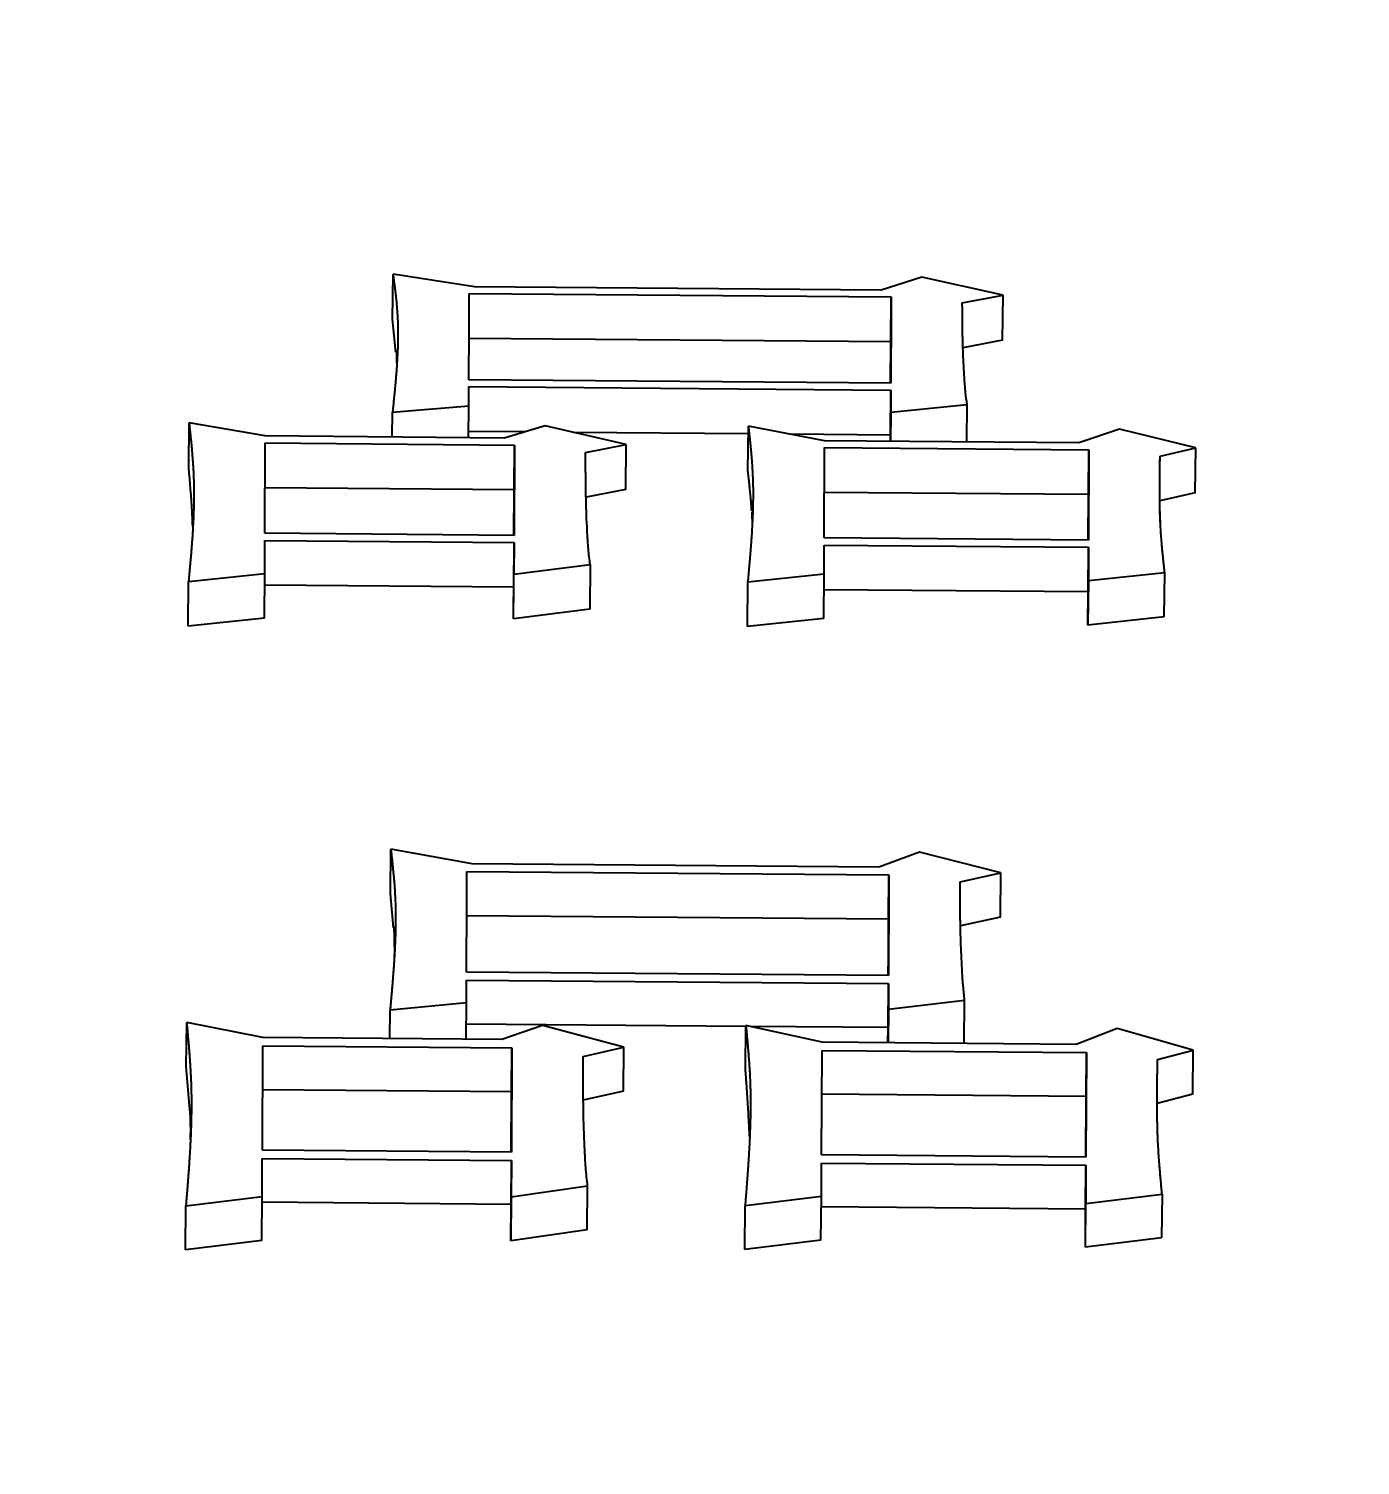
# Model space of a CAD drawing. Header units: millimetres. Extents: x 1726 to 4771, y 590 to 2743.
# Drawn here: x 2460.456 to 2463.289, y 2335.676 to 2338.733 of the extents above; entities that cross this region are included whole.
import ezdxf

# ---------------------------------------------------------------- set-up
doc = ezdxf.new("R2010")
doc.units = ezdxf.units.MM
doc.layers.add('AM_5', color=3, linetype='Continuous', lineweight=25)
doc.styles.add('SLDTEXTSTYLE1', font='txt.shx', dxfattribs={"width": 0.7, "bigfont": 'gbcbig.shx'})
doc.dimstyles.new('SLDDIMSTYLE12$0', dxfattribs={"dimtxt": 12, "dimasz": 10, "dimexe": 0, "dimexo": 0.0625, "dimgap": 0.875, "dimtad": 1, "dimdec": 1, "dimlfac": 1.8, "dimrnd": 1e-09, "dimzin": 12, "dimdsep": 46, "dimtxsty": 'SLDTEXTSTYLE1', "dimcen": 0.09, "dimdle": 8.16, "dimclrd": 3, "dimclre": 3, "dimadec": 0, "dimazin": 3, "dimtfac": 1, "dimtdec": 1, "dimtofl": 0, "dimtmove": 0, "dimatfit": 3, "dimfxl": 0, "dimfrac": 2, "dimtolj": 1, "dimlwd": 5, "dimlwe": 5, "dimarcsym": 0})

# ---------------------------------------------------------------- blocks, each defined once
blk = doc.blocks.new('*D50')
at = {"layer": 'AM_5', "color": 3, "lineweight": 5, "transparency": 16777216}
blk.add_line((2709.5179, 2483.6796), (2315.1182, 2483.6796), dxfattribs=at)
at = {"layer": 'AM_5', "color": 3, "linetype": 'Continuous', "lineweight": 5, "transparency": 16777216}
for p, q in [((2315.1182, 2473.6796), (2315.1182, 2159.8939)), ((2721.1936, 2149.8939), (2315.1182, 2149.8939))]:
    blk.add_line(p, q, dxfattribs=at)
at = {"layer": 'AM_5', "color": 3, "transparency": 16777216}
for points in [[(2313.4515, 2473.6796), (2316.7848, 2473.6796), (2315.1182, 2483.6796)], [(2313.4515, 2159.8939), (2316.7848, 2159.8939), (2315.1182, 2149.8939)]]:
    blk.add_solid(points, dxfattribs=at)
at = {"layer": 'Defpoints', "color": 0, "transparency": 16777216}
for p in [(2709.5804, 2483.6796), (2315.1182, 2149.8939), (2721.2561, 2149.8939)]:
    blk.add_point(p, dxfattribs=at)
at = {"layer": 'AM_5', "color": 0, "transparency": 16777216, "insert": (2300.5289, 2316.7867), "char_height": 12, "attachment_point": 5, "rotation": 90, "style": 'SLDTEXTSTYLE1'}
blk.add_mtext('\\A1;{\\H2.28571x;335}', dxfattribs=at)

msp = doc.modelspace()

# ---------------------------------------------------------------- linework, layer by layer
at = {"color": 7, "linetype": 'Continuous', "lineweight": 25}
for p, q in [((2461.2305, 2338.1145), (2461.2313, 2338.2103)), ((2461.4043, 2338.1835), (2461.2313, 2338.2103)), ((2462.2696, 2338.1763), (2461.4043, 2338.1835)), ((2462.3563, 2338.2038), (2462.2696, 2338.1763)), ((2462.5292, 2338.1656), (2462.3563, 2338.2038)), ((2461.3934, 2338.1694), (2462.2912, 2338.1619)), ((2462.2904, 2338.0662), (2462.2912, 2338.1619)), ((2462.4426, 2338.1493), (2462.5292, 2338.1656)), ((2462.5284, 2338.0699), (2462.5292, 2338.1656)), ((2461.2376, 2338.0448), (2461.2305, 2338.1145)), ((2462.2904, 2338.0662), (2461.3926, 2338.0737)), ((2462.2901, 2337.9782), (2462.2904, 2338.0662)), ((2462.5284, 2338.0699), (2462.4439, 2338.054)), ((2461.3926, 2337.9302), (2461.3927, 2337.9711)), ((2461.3927, 2337.9711), (2462.2905, 2337.9636)), ((2462.2906, 2337.9782), (2461.3928, 2337.9857)), ((2462.2897, 2337.8682), (2462.2905, 2337.9636)), ((2462.2905, 2337.9636), (2462.2903, 2337.9168)), ((2461.2302, 2337.9169), (2461.3926, 2337.9302)), ((2461.392, 2337.8625), (2461.3926, 2337.9302)), ((2462.2903, 2337.9168), (2462.4527, 2337.9331)), ((2462.452, 2337.8536), (2462.4527, 2337.9331)), ((2461.2298, 2337.8638), (2461.2302, 2337.9169)), ((2462.2903, 2337.9168), (2462.2898, 2337.855)), ((2460.7966, 2337.7986), (2460.7975, 2337.894)), ((2460.9596, 2337.8661), (2460.7975, 2337.894)), ((2461.511, 2337.8747), (2461.3921, 2337.8757)), ((2461.5547, 2337.8877), (2461.468, 2337.8618)), ((2461.7276, 2337.8478), (2461.5547, 2337.8877)), ((2461.9872, 2337.8707), (2461.6149, 2337.8738)), ((2461.9865, 2337.7917), (2461.9873, 2337.887)), ((2462.1495, 2337.8561), (2461.9873, 2337.887)), ((2462.2897, 2337.8682), (2462.077, 2337.87)), ((2462.2896, 2337.855), (2462.2897, 2337.8682)), ((2462.777, 2337.8804), (2462.6903, 2337.8516)), ((2462.9391, 2337.8407), (2462.777, 2337.8804)), ((2460.9588, 2337.6591), (2460.9596, 2337.8513)), ((2461.468, 2337.8618), (2460.9596, 2337.8661)), ((2460.9596, 2337.8513), (2461.4896, 2337.8468)), ((2461.4888, 2337.7515), (2461.4896, 2337.8468)), ((2461.4896, 2337.8468), (2461.4889, 2337.6547)), ((2461.641, 2337.8307), (2461.7276, 2337.8478)), ((2461.7267, 2337.7525), (2461.7276, 2337.8478)), ((2462.1487, 2337.6492), (2462.1494, 2337.8413)), ((2462.1494, 2337.8413), (2462.7119, 2337.8366)), ((2462.6903, 2337.8516), (2462.1495, 2337.8561)), ((2462.8633, 2337.8235), (2462.9391, 2337.8407)), ((2462.9382, 2337.7454), (2462.9391, 2337.8407)), ((2462.7111, 2337.7413), (2462.7119, 2337.8366)), ((2462.7119, 2337.8366), (2462.7112, 2337.6445)), ((2462.8631, 2337.8003), (2462.8633, 2337.8235)), ((2461.4888, 2337.7515), (2460.9587, 2337.756)), ((2461.4884, 2337.6547), (2461.4888, 2337.7515)), ((2461.7267, 2337.7525), (2461.6419, 2337.7358)), ((2462.7111, 2337.7413), (2462.1486, 2337.746)), ((2462.9382, 2337.7454), (2462.8625, 2337.7282)), ((2462.7107, 2337.6445), (2462.7111, 2337.7413)), ((2461.4889, 2337.6547), (2460.9588, 2337.6591)), ((2460.9585, 2337.5735), (2460.9588, 2337.6439)), ((2460.9588, 2337.6439), (2461.4888, 2337.6394)), ((2461.488, 2337.5444), (2461.4888, 2337.6394)), ((2461.4888, 2337.6394), (2461.4885, 2337.5721)), ((2462.1484, 2337.5728), (2462.1486, 2337.6339)), ((2462.1486, 2337.6339), (2462.7111, 2337.6292)), ((2462.7112, 2337.6445), (2462.1487, 2337.6492)), ((2462.7103, 2337.5342), (2462.7111, 2337.6292)), ((2462.7111, 2337.6292), (2462.7108, 2337.5589)), ((2460.7962, 2337.5564), (2460.9585, 2337.5735)), ((2460.9577, 2337.4785), (2460.9585, 2337.5735)), ((2461.4877, 2337.4772), (2461.4885, 2337.5721)), ((2461.4885, 2337.5721), (2461.6509, 2337.5923)), ((2461.6509, 2337.5923), (2461.6501, 2337.4973)), ((2461.9861, 2337.5557), (2462.1484, 2337.5728)), ((2462.1476, 2337.4778), (2462.1484, 2337.5728)), ((2462.7108, 2337.5589), (2462.8732, 2337.5759)), ((2462.8723, 2337.481), (2462.8732, 2337.5759)), ((2460.7953, 2337.4614), (2460.7962, 2337.5564)), ((2461.488, 2337.5444), (2460.9583, 2337.5488)), ((2461.4877, 2337.4772), (2461.488, 2337.5444)), ((2461.9852, 2337.4608), (2461.9861, 2337.5557)), ((2462.7103, 2337.5342), (2462.1481, 2337.5389)), ((2462.7108, 2337.5589), (2462.71, 2337.4639)), ((2462.71, 2337.4639), (2462.7103, 2337.5342)), ((2460.9577, 2337.4785), (2460.7953, 2337.4614)), ((2461.6501, 2337.4973), (2461.4877, 2337.4772)), ((2462.1476, 2337.4778), (2461.9852, 2337.4608)), ((2462.8723, 2337.481), (2462.71, 2337.4639)), ((2461.2257, 2336.8928), (2461.2266, 2336.987)), ((2461.3995, 2336.9559), (2461.2266, 2336.987)), ((2462.2648, 2336.9487), (2461.3995, 2336.9559)), ((2462.3515, 2336.9809), (2462.2648, 2336.9487)), ((2462.5244, 2336.9366), (2462.3515, 2336.9809)), ((2461.3886, 2336.9395), (2462.2864, 2336.932)), ((2462.2856, 2336.8379), (2462.2864, 2336.932)), ((2462.4378, 2336.9175), (2462.5244, 2336.9366)), ((2462.5236, 2336.8425), (2462.5244, 2336.9366)), ((2461.2321, 2336.8193), (2461.2257, 2336.8928)), ((2462.2856, 2336.8379), (2461.3878, 2336.8453)), ((2462.5236, 2336.8425), (2462.4386, 2336.8237)), ((2461.3874, 2336.661), (2461.3876, 2336.7085)), ((2461.3876, 2336.7085), (2462.2854, 2336.701)), ((2462.2855, 2336.718), (2461.3877, 2336.7254)), ((2462.2846, 2336.6072), (2462.2854, 2336.701)), ((2462.2854, 2336.701), (2462.2852, 2336.6467)), ((2461.2245, 2336.5837), (2461.2251, 2336.6453)), ((2461.2251, 2336.6453), (2461.3874, 2336.661)), ((2461.3867, 2336.5824), (2461.3874, 2336.661)), ((2462.2852, 2336.6467), (2462.2845, 2336.5749)), ((2462.2852, 2336.6467), (2462.4475, 2336.6657)), ((2462.4467, 2336.5735), (2462.4475, 2336.6657)), ((2460.7914, 2336.5245), (2460.7923, 2336.6182)), ((2460.9544, 2336.586), (2460.7923, 2336.6182)), ((2461.9821, 2336.6097), (2461.387, 2336.6147)), ((2461.4628, 2336.5817), (2460.9544, 2336.586)), ((2461.5494, 2336.6119), (2461.4628, 2336.5817)), ((2461.7223, 2336.5659), (2461.5494, 2336.6119)), ((2461.9813, 2336.518), (2461.9821, 2336.6117)), ((2462.1442, 2336.5761), (2461.9821, 2336.6117)), ((2462.2846, 2336.6072), (2461.9913, 2336.6097)), ((2462.2844, 2336.5749), (2462.2846, 2336.6072)), ((2462.7718, 2336.6051), (2462.6851, 2336.5716)), ((2462.9338, 2336.5592), (2462.7718, 2336.6051)), ((2460.9533, 2336.3465), (2460.9543, 2336.5688)), ((2460.9543, 2336.5688), (2461.4843, 2336.5644)), ((2461.4843, 2336.5644), (2461.4833, 2336.3421)), ((2461.4835, 2336.4708), (2461.4843, 2336.5644)), ((2461.6357, 2336.5459), (2461.7223, 2336.5659)), ((2461.7215, 2336.4722), (2461.7223, 2336.5659)), ((2462.1432, 2336.3366), (2462.1442, 2336.5589)), ((2462.6851, 2336.5716), (2462.1442, 2336.5761)), ((2462.1442, 2336.5589), (2462.7066, 2336.5542)), ((2462.7066, 2336.5542), (2462.7056, 2336.3319)), ((2462.7058, 2336.4606), (2462.7066, 2336.5542)), ((2462.858, 2336.5392), (2462.9338, 2336.5592)), ((2462.933, 2336.4655), (2462.9338, 2336.5592)), ((2461.4835, 2336.4708), (2460.9535, 2336.4752)), ((2461.4829, 2336.3421), (2461.4835, 2336.4708)), ((2461.7215, 2336.4722), (2461.6362, 2336.4526)), ((2462.7058, 2336.4606), (2462.1433, 2336.4653)), ((2462.8572, 2336.4456), (2462.8574, 2336.4662)), ((2462.933, 2336.4655), (2462.8572, 2336.4456)), ((2462.7052, 2336.3319), (2462.7058, 2336.4606)), ((2461.4833, 2336.3421), (2460.9533, 2336.3465)), ((2460.9529, 2336.2477), (2460.9532, 2336.3289)), ((2460.9532, 2336.3289), (2461.4833, 2336.3245)), ((2461.4824, 2336.2312), (2461.4833, 2336.3245)), ((2461.4833, 2336.3245), (2461.4829, 2336.2469)), ((2462.1428, 2336.2484), (2462.1431, 2336.319)), ((2462.1431, 2336.319), (2462.7056, 2336.3143)), ((2462.7056, 2336.3319), (2462.1432, 2336.3366)), ((2462.7047, 2336.221), (2462.7056, 2336.3143)), ((2462.7056, 2336.3143), (2462.7052, 2336.2331)), ((2460.7905, 2336.2278), (2460.9529, 2336.2477)), ((2460.952, 2336.1545), (2460.9529, 2336.2477)), ((2461.4829, 2336.2469), (2461.6453, 2336.2703)), ((2461.6444, 2336.177), (2461.6453, 2336.2703)), ((2461.9804, 2336.2285), (2462.1428, 2336.2484)), ((2462.1419, 2336.1552), (2462.1428, 2336.2484)), ((2462.7052, 2336.2331), (2462.8676, 2336.253)), ((2462.8676, 2336.253), (2462.8667, 2336.1598)), ((2460.7897, 2336.1346), (2460.7905, 2336.2278)), ((2461.4824, 2336.2312), (2460.9528, 2336.2356)), ((2461.4829, 2336.2469), (2461.4821, 2336.1536)), ((2461.4821, 2336.1536), (2461.4824, 2336.2312)), ((2461.9796, 2336.1353), (2461.9804, 2336.2285)), ((2462.7047, 2336.221), (2462.1426, 2336.2257)), ((2462.7044, 2336.1399), (2462.7052, 2336.2331)), ((2462.7044, 2336.1399), (2462.7047, 2336.221)), ((2461.6444, 2336.177), (2461.4821, 2336.1536)), ((2462.8667, 2336.1598), (2462.7044, 2336.1399)), ((2460.952, 2336.1545), (2460.7897, 2336.1346)), ((2462.1419, 2336.1552), (2461.9796, 2336.1353))]:
    msp.add_line(p, q, dxfattribs=at)
for points, knots in [([(2461.2313, 2338.2103), (2461.2316, 2338.2083), (2461.2321, 2338.2042), (2461.2328, 2338.1991), (2461.2334, 2338.194), (2461.234, 2338.19), (2461.2346, 2338.1849), (2461.2351, 2338.1808), (2461.2357, 2338.1757), (2461.2362, 2338.1716), (2461.2368, 2338.1665), (2461.2373, 2338.1624), (2461.2378, 2338.1573), (2461.2383, 2338.1532), (2461.2388, 2338.1481), (2461.2391, 2338.144), (2461.2396, 2338.1388), (2461.2399, 2338.1347), (2461.2403, 2338.1296), (2461.2405, 2338.1255), (2461.2408, 2338.1214), (2461.241, 2338.1172), (2461.2412, 2338.1131), (2461.2414, 2338.108), (2461.2415, 2338.1038), (2461.2416, 2338.0987), (2461.2417, 2338.0946), (2461.2418, 2338.0894), (2461.2418, 2338.0852), (2461.2418, 2338.0801), (2461.2417, 2338.0759), (2461.2417, 2338.0708), (2461.2415, 2338.0594), (2461.241, 2338.0448), (2461.2402, 2338.0302), (2461.2397, 2338.0219), (2461.2394, 2338.0167), (2461.239, 2338.0115), (2461.2387, 2338.0073), (2461.2383, 2338.002), (2461.238, 2337.9979), (2461.2375, 2337.9926), (2461.2372, 2337.9884), (2461.2367, 2337.9832), (2461.2364, 2337.979), (2461.2359, 2337.9738), (2461.2355, 2337.9696), (2461.235, 2337.9643), (2461.2346, 2337.9601), (2461.2342, 2337.9559), (2461.2338, 2337.9517), (2461.2334, 2337.9475), (2461.2328, 2337.9422), (2461.2324, 2337.938), (2461.2319, 2337.9327), (2461.2314, 2337.9285), (2461.2309, 2337.9229), (2461.2305, 2337.9193), (2461.2302, 2337.9169)], [0, 0, 0, 0, 0.021203, 0.042406, 0.053008, 0.074211, 0.084813, 0.106016, 0.116618, 0.137821, 0.148423, 0.169626, 0.180228, 0.201431, 0.212032, 0.233236, 0.243837, 0.265041, 0.275642, 0.296845, 0.307447, 0.318049, 0.339252, 0.349854, 0.371057, 0.381659, 0.402862, 0.413463, 0.434667, 0.445268, 0.466472, 0.477073, 0.498276, 0.58309, 0.625497, 0.6467, 0.667903, 0.678505, 0.699708, 0.71031, 0.731513, 0.742115, 0.763318, 0.773919, 0.795123, 0.805724, 0.826928, 0.837529, 0.858732, 0.869334, 0.879936, 0.901139, 0.911741, 0.932944, 0.943545, 0.964749, 0.97535, 1, 1, 1, 1]), ([(2461.3928, 2337.9857), (2461.3929, 2338.0166), (2461.3931, 2338.0785), (2461.3933, 2338.1391), (2461.3934, 2338.1694)], [0, 0, 0, 0, 0.499996, 1, 1, 1, 1]), ([(2462.2912, 2338.1619), (2462.2911, 2338.1316), (2462.2909, 2338.071), (2462.2907, 2338.0091), (2462.2906, 2337.9782)], [0, 0, 0, 0, 0.499996, 1, 1, 1, 1]), ([(2462.4527, 2337.9331), (2462.4516, 2337.9416), (2462.4502, 2337.9522), (2462.4489, 2337.9649), (2462.4483, 2337.9712), (2462.4473, 2337.9839), (2462.4457, 2338.0113), (2462.4441, 2338.0407), (2462.4436, 2338.0637), (2462.4435, 2338.071), (2462.4434, 2338.0751), (2462.4433, 2338.0783), (2462.4433, 2338.0814), (2462.4432, 2338.0845), (2462.4432, 2338.0876), (2462.4431, 2338.0907), (2462.4431, 2338.0939), (2462.443, 2338.097), (2462.443, 2338.1001), (2462.4429, 2338.1032), (2462.4429, 2338.1073), (2462.4429, 2338.1115), (2462.4428, 2338.1156), (2462.4428, 2338.1187), (2462.4428, 2338.1213), (2462.4428, 2338.1234), (2462.4428, 2338.1249), (2462.4428, 2338.1265), (2462.4427, 2338.128), (2462.4427, 2338.1301), (2462.4427, 2338.1322), (2462.4427, 2338.1342), (2462.4427, 2338.1358), (2462.4427, 2338.1373), (2462.4427, 2338.1389), (2462.4427, 2338.1404), (2462.4426, 2338.142), (2462.4426, 2338.1435), (2462.4426, 2338.1451), (2462.4426, 2338.147), (2462.4426, 2338.1484), (2462.4426, 2338.1493)], [0, 0, 0, 0, 0.11615, 0.145188, 0.174226, 0.203263, 0.319414, 0.551716, 0.609791, 0.638828, 0.653347, 0.667866, 0.682385, 0.696903, 0.711422, 0.725941, 0.74046, 0.754979, 0.769497, 0.784016, 0.798535, 0.827572, 0.842091, 0.85661, 0.871129, 0.878388, 0.885648, 0.892907, 0.900166, 0.907426, 0.921944, 0.929204, 0.936463, 0.943723, 0.950982, 0.958241, 0.965501, 0.97276, 0.98002, 0.987279, 1, 1, 1, 1]), ([(2461.2382, 2338.0488), (2461.2385, 2338.0385), (2461.2391, 2338.0207), (2461.2391, 2338.0194), (2461.2391, 2338.0189)], [0, 0, 0, 0, 0.577087, 1, 1, 1, 1]), ([(2460.7975, 2337.894), (2460.7976, 2337.8928), (2460.7979, 2337.8903), (2460.7982, 2337.8866), (2460.7986, 2337.8829), (2460.799, 2337.8792), (2460.7994, 2337.8755), (2460.7998, 2337.8718), (2460.8002, 2337.8681), (2460.8005, 2337.8643), (2460.8009, 2337.8606), (2460.8013, 2337.8569), (2460.8016, 2337.8532), (2460.802, 2337.8495), (2460.8023, 2337.8464), (2460.8026, 2337.8433), (2460.8029, 2337.8402), (2460.8032, 2337.8364), (2460.8036, 2337.8315), (2460.804, 2337.8265), (2460.8045, 2337.8202), (2460.805, 2337.814), (2460.8055, 2337.8065), (2460.806, 2337.799), (2460.8065, 2337.7915), (2460.8068, 2337.784), (2460.8071, 2337.7765), (2460.8074, 2337.7703), (2460.8075, 2337.764), (2460.8077, 2337.7577), (2460.8077, 2337.7502), (2460.8078, 2337.7426), (2460.8078, 2337.7351), (2460.8076, 2337.72), (2460.8069, 2337.6972), (2460.8057, 2337.6744), (2460.8047, 2337.6566), (2460.8039, 2337.6464), (2460.8031, 2337.6363), (2460.8025, 2337.6286), (2460.802, 2337.6222), (2460.8016, 2337.6171), (2460.8014, 2337.6139), (2460.8011, 2337.6107), (2460.8008, 2337.6075), (2460.8005, 2337.6037), (2460.8001, 2337.5999), (2460.7999, 2337.5967), (2460.7996, 2337.5935), (2460.7993, 2337.5902), (2460.7989, 2337.5864), (2460.7986, 2337.5832), (2460.7984, 2337.5806), (2460.7982, 2337.5787), (2460.7981, 2337.5768), (2460.7979, 2337.5749), (2460.7977, 2337.5729), (2460.7975, 2337.571), (2460.7974, 2337.5691), (2460.7972, 2337.5671), (2460.797, 2337.5655), (2460.7969, 2337.5639), (2460.7967, 2337.5623), (2460.7966, 2337.5604), (2460.7964, 2337.5584), (2460.7962, 2337.557), (2460.7962, 2337.5564)], [0, 0, 0, 0, 0.011199, 0.022398, 0.033596, 0.044795, 0.055994, 0.067193, 0.078392, 0.089591, 0.100789, 0.111988, 0.123187, 0.134386, 0.145585, 0.151184, 0.162383, 0.173582, 0.184781, 0.207178, 0.218377, 0.240775, 0.263172, 0.28557, 0.307968, 0.330365, 0.352763, 0.375161, 0.38636, 0.408757, 0.431155, 0.453553, 0.47595, 0.498348, 0.587939, 0.67753, 0.699928, 0.744723, 0.767121, 0.789519, 0.811916, 0.823115, 0.834314, 0.839913, 0.851112, 0.862311, 0.87351, 0.884709, 0.890308, 0.901507, 0.912706, 0.923905, 0.929504, 0.935103, 0.940703, 0.946302, 0.951902, 0.957501, 0.9631, 0.9687, 0.974299, 0.977099, 0.982698, 0.988298, 0.994149, 1, 1, 1, 1]), ([(2461.9873, 2337.887), (2461.9875, 2337.8854), (2461.9878, 2337.8831), (2461.9881, 2337.8799), (2461.9884, 2337.8775), (2461.9886, 2337.8752), (2461.9889, 2337.8728), (2461.9892, 2337.8704), (2461.9894, 2337.868), (2461.9897, 2337.8657), (2461.9899, 2337.8633), (2461.9902, 2337.8609), (2461.9904, 2337.8585), (2461.9907, 2337.8561), (2461.9909, 2337.8538), (2461.9912, 2337.8506), (2461.9916, 2337.8474), (2461.9919, 2337.8442), (2461.9921, 2337.8418), (2461.9923, 2337.8395), (2461.9926, 2337.8371), (2461.9928, 2337.8347), (2461.993, 2337.8323), (2461.9932, 2337.8299), (2461.9934, 2337.8275), (2461.9936, 2337.8251), (2461.9938, 2337.8227), (2461.994, 2337.8203), (2461.9943, 2337.8172), (2461.9946, 2337.814), (2461.9948, 2337.8108), (2461.995, 2337.8084), (2461.9953, 2337.8036), (2461.996, 2337.7932), (2461.9966, 2337.7804), (2461.997, 2337.7691), (2461.9971, 2337.7635), (2461.9972, 2337.7603), (2461.9972, 2337.7579), (2461.9973, 2337.7555), (2461.9973, 2337.7531), (2461.9973, 2337.7507), (2461.9973, 2337.7482), (2461.9973, 2337.7458), (2461.9973, 2337.7426), (2461.9973, 2337.7394), (2461.9973, 2337.7362), (2461.9973, 2337.7337), (2461.9973, 2337.7313), (2461.9972, 2337.7289), (2461.9972, 2337.7265), (2461.9972, 2337.7241), (2461.9971, 2337.7216), (2461.9971, 2337.7192), (2461.997, 2337.7168), (2461.997, 2337.7144), (2461.9969, 2337.7119), (2461.9968, 2337.7095), (2461.9968, 2337.7071), (2461.9967, 2337.7047), (2461.9966, 2337.7014), (2461.9965, 2337.6982), (2461.9963, 2337.695), (2461.9962, 2337.6925), (2461.9961, 2337.6901), (2461.996, 2337.6877), (2461.9959, 2337.6852), (2461.9957, 2337.6804), (2461.9951, 2337.6698), (2461.9943, 2337.6568), (2461.9935, 2337.6454), (2461.9931, 2337.6397), (2461.9929, 2337.6364), (2461.9927, 2337.634), (2461.9925, 2337.6315), (2461.9923, 2337.6291), (2461.9921, 2337.6266), (2461.9919, 2337.6234), (2461.9916, 2337.6201), (2461.9914, 2337.6168), (2461.9912, 2337.6144), (2461.991, 2337.6119), (2461.9908, 2337.6094), (2461.9906, 2337.607), (2461.9904, 2337.6045), (2461.9902, 2337.6021), (2461.9899, 2337.5996), (2461.9897, 2337.5972), (2461.9895, 2337.5947), (2461.9893, 2337.5922), (2461.989, 2337.589), (2461.9887, 2337.5857), (2461.9885, 2337.5824), (2461.9882, 2337.5799), (2461.988, 2337.5775), (2461.9878, 2337.575), (2461.9876, 2337.5725), (2461.9874, 2337.5701), (2461.9871, 2337.5676), (2461.9869, 2337.5651), (2461.9867, 2337.5627), (2461.9864, 2337.5595), (2461.9862, 2337.5572), (2461.9861, 2337.5557)], [0, 0, 0, 0, 0.014617, 0.021926, 0.029235, 0.036543, 0.043852, 0.051161, 0.058469, 0.065778, 0.073086, 0.080395, 0.087704, 0.095012, 0.102321, 0.10963, 0.124247, 0.131556, 0.138864, 0.146173, 0.153482, 0.16079, 0.168099, 0.175407, 0.182716, 0.190025, 0.197333, 0.204642, 0.211951, 0.226568, 0.233877, 0.241185, 0.248494, 0.277729, 0.336198, 0.365433, 0.38005, 0.387359, 0.394667, 0.401976, 0.409284, 0.416593, 0.423902, 0.43121, 0.438519, 0.453136, 0.460445, 0.467754, 0.475062, 0.482371, 0.48968, 0.496988, 0.504297, 0.511606, 0.518914, 0.526223, 0.533531, 0.54084, 0.548149, 0.555457, 0.562766, 0.577383, 0.584692, 0.592001, 0.599309, 0.606618, 0.613927, 0.621235, 0.65047, 0.708939, 0.738174, 0.752791, 0.7601, 0.767408, 0.774717, 0.782026, 0.789334, 0.796643, 0.81126, 0.818569, 0.825877, 0.833186, 0.840495, 0.847803, 0.855112, 0.862421, 0.869729, 0.877038, 0.884347, 0.891655, 0.898964, 0.913581, 0.92089, 0.928198, 0.935507, 0.942816, 0.950124, 0.957433, 0.964742, 0.97205, 0.979359, 0.986668, 1, 1, 1, 1]), ([(2461.6509, 2337.5923), (2461.6494, 2337.6036), (2461.6473, 2337.6206), (2461.6458, 2337.6403), (2461.6453, 2337.6502), (2461.6447, 2337.66), (2461.6431, 2337.6895), (2461.6421, 2337.7189), (2461.6417, 2337.7439), (2461.6416, 2337.7481), (2461.6416, 2337.7522), (2461.6415, 2337.7564), (2461.6415, 2337.7599), (2461.6414, 2337.7633), (2461.6414, 2337.7668), (2461.6413, 2337.771), (2461.6413, 2337.7751), (2461.6412, 2337.7786), (2461.6412, 2337.782), (2461.6412, 2337.7855), (2461.6412, 2337.7896), (2461.6411, 2337.7931), (2461.6411, 2337.7965), (2461.6411, 2337.8), (2461.6411, 2337.8034), (2461.6411, 2337.8062), (2461.6411, 2337.8083), (2461.6411, 2337.8103), (2461.6411, 2337.8121), (2461.641, 2337.8138), (2461.641, 2337.8155), (2461.641, 2337.8176), (2461.641, 2337.8193), (2461.641, 2337.821), (2461.641, 2337.8227), (2461.641, 2337.8248), (2461.641, 2337.8265), (2461.641, 2337.8285), (2461.641, 2337.8298), (2461.641, 2337.8307)], [0, 0, 0, 0, 0.14049, 0.210735, 0.245858, 0.263419, 0.333664, 0.614647, 0.632209, 0.64977, 0.667331, 0.684892, 0.702453, 0.711234, 0.728795, 0.746356, 0.763917, 0.781479, 0.790259, 0.80782, 0.825382, 0.842943, 0.851723, 0.869285, 0.886846, 0.895626, 0.904407, 0.913188, 0.921968, 0.926358, 0.935139, 0.94392, 0.9527, 0.957091, 0.965871, 0.974652, 0.983432, 0.987823, 1, 1, 1, 1]), ([(2462.8732, 2337.5759), (2462.8729, 2337.5787), (2462.8723, 2337.5843), (2462.8714, 2337.5927), (2462.8705, 2337.6011), (2462.8696, 2337.6095), (2462.8687, 2337.6178), (2462.8679, 2337.6262), (2462.8664, 2337.6429), (2462.8649, 2337.6623), (2462.8639, 2337.6817), (2462.8635, 2337.6913), (2462.8633, 2337.6982), (2462.863, 2337.7051), (2462.8628, 2337.7134), (2462.8627, 2337.7216), (2462.8626, 2337.7299), (2462.8625, 2337.7381), (2462.8625, 2337.7463), (2462.8625, 2337.7532), (2462.8625, 2337.76), (2462.8625, 2337.7669), (2462.8626, 2337.7737), (2462.8626, 2337.7791), (2462.8627, 2337.7832), (2462.8627, 2337.7873), (2462.8628, 2337.7914), (2462.8628, 2337.7955), (2462.8629, 2337.7996), (2462.863, 2337.8037), (2462.863, 2337.8077), (2462.8631, 2337.8111), (2462.8631, 2337.8138), (2462.8632, 2337.8155), (2462.8632, 2337.8172), (2462.8632, 2337.8189), (2462.8633, 2337.8211), (2462.8633, 2337.8227), (2462.8633, 2337.8235)], [0, 0, 0, 0, 0.033402, 0.066804, 0.100206, 0.133609, 0.167011, 0.200413, 0.233815, 0.367425, 0.43423, 0.467632, 0.484333, 0.517735, 0.551137, 0.584539, 0.617941, 0.651344, 0.684746, 0.718148, 0.734849, 0.768251, 0.801653, 0.818354, 0.835056, 0.851757, 0.868458, 0.885159, 0.90186, 0.918561, 0.935262, 0.951963, 0.960314, 0.968664, 0.972839, 0.98119, 0.989541, 1, 1, 1, 1]), ([(2460.8048, 2337.6773), (2460.8045, 2337.6865), (2460.8029, 2337.7273), (2460.7994, 2337.7675), (2460.7966, 2337.7986)], [0, 0, 0, 0, 0.225701, 1, 1, 1, 1]), ([(2461.9946, 2337.7064), (2461.9944, 2337.7089), (2461.9942, 2337.713), (2461.9937, 2337.7187), (2461.9934, 2337.7234), (2461.993, 2337.7282), (2461.9925, 2337.733), (2461.9921, 2337.7378), (2461.9917, 2337.7426), (2461.9912, 2337.7473), (2461.9907, 2337.7521), (2461.9902, 2337.7569), (2461.9896, 2337.7632), (2461.9889, 2337.7696), (2461.9882, 2337.7759), (2461.9877, 2337.7806), (2461.9871, 2337.7859), (2461.9867, 2337.7896), (2461.9865, 2337.7917)], [0, 0, 0, 0, 0.086846, 0.142788, 0.198731, 0.254673, 0.310615, 0.366558, 0.4225, 0.478443, 0.534385, 0.590328, 0.64627, 0.758155, 0.814097, 0.87004, 0.925982, 1, 1, 1, 1]), ([(2462.8644, 2337.6726), (2462.864, 2337.6833), (2462.8634, 2337.6966), (2462.8631, 2337.7111), (2462.8629, 2337.7259), (2462.8627, 2337.7558), (2462.8629, 2337.7832), (2462.8631, 2337.8003)], [0, 0, 0, 0, 0.284379, 0.352899, 0.407458, 0.631309, 1, 1, 1, 1]), ([(2461.9947, 2337.7042), (2461.9949, 2337.6962), (2461.9953, 2337.6851), (2461.9952, 2337.6751), (2461.9952, 2337.6723)], [0, 0, 0, 0, 0.720565, 1, 1, 1, 1]), ([(2460.8047, 2337.6839), (2460.8049, 2337.6778), (2460.8053, 2337.6578), (2460.8046, 2337.6529), (2460.8041, 2337.6495)], [0, 0, 0, 0, 0.304932, 1, 1, 1, 1]), ([(2461.2266, 2336.987), (2461.2268, 2336.9846), (2461.2274, 2336.9799), (2461.228, 2336.9739), (2461.2287, 2336.968), (2461.2292, 2336.9632), (2461.2298, 2336.9573), (2461.2303, 2336.9525), (2461.231, 2336.9466), (2461.2314, 2336.9418), (2461.232, 2336.9358), (2461.2325, 2336.9311), (2461.233, 2336.9251), (2461.2334, 2336.9203), (2461.2339, 2336.9143), (2461.2343, 2336.9095), (2461.2347, 2336.9036), (2461.235, 2336.8988), (2461.2354, 2336.8928), (2461.2356, 2336.888), (2461.2359, 2336.8832), (2461.2361, 2336.8784), (2461.2363, 2336.8736), (2461.2365, 2336.8676), (2461.2366, 2336.8628), (2461.2367, 2336.8567), (2461.2368, 2336.8519), (2461.2368, 2336.8459), (2461.2368, 2336.8411), (2461.2368, 2336.8351), (2461.2368, 2336.8302), (2461.2367, 2336.8242), (2461.2365, 2336.8109), (2461.236, 2336.794), (2461.2352, 2336.777), (2461.2347, 2336.7673), (2461.2343, 2336.7613), (2461.234, 2336.7552), (2461.2337, 2336.7503), (2461.2333, 2336.7442), (2461.2329, 2336.7394), (2461.2325, 2336.7333), (2461.2321, 2336.7284), (2461.2317, 2336.7223), (2461.2313, 2336.7175), (2461.2308, 2336.7114), (2461.2304, 2336.7065), (2461.2299, 2336.7004), (2461.2295, 2336.6955), (2461.2291, 2336.6906), (2461.2287, 2336.6857), (2461.2282, 2336.6808), (2461.2277, 2336.6747), (2461.2273, 2336.6698), (2461.2267, 2336.6637), (2461.2263, 2336.6588), (2461.2257, 2336.6522), (2461.2253, 2336.6481), (2461.2251, 2336.6453)], [0, 0, 0, 0, 0.021203, 0.042406, 0.053008, 0.074211, 0.084813, 0.106016, 0.116618, 0.137821, 0.148423, 0.169626, 0.180228, 0.201431, 0.212032, 0.233236, 0.243837, 0.265041, 0.275642, 0.296845, 0.307447, 0.318049, 0.339252, 0.349854, 0.371057, 0.381658, 0.402862, 0.413463, 0.434667, 0.445268, 0.466472, 0.477073, 0.498276, 0.58309, 0.625497, 0.6467, 0.667903, 0.678505, 0.699708, 0.71031, 0.731513, 0.742114, 0.763318, 0.773919, 0.795123, 0.805724, 0.826927, 0.837529, 0.858732, 0.869334, 0.879936, 0.901139, 0.91174, 0.932944, 0.943545, 0.964749, 0.97535, 1, 1, 1, 1]), ([(2461.3877, 2336.7254), (2461.3878, 2336.7614), (2461.3882, 2336.8333), (2461.3885, 2336.9041), (2461.3886, 2336.9395)], [0, 0, 0, 0, 0.499996, 1, 1, 1, 1]), ([(2462.2864, 2336.932), (2462.2863, 2336.8966), (2462.286, 2336.8259), (2462.2856, 2336.7539), (2462.2855, 2336.718)], [0, 0, 0, 0, 0.4999959, 1, 1, 1, 1]), ([(2462.4475, 2336.6657), (2462.4465, 2336.6756), (2462.4451, 2336.6879), (2462.4438, 2336.7027), (2462.4433, 2336.7101), (2462.4423, 2336.7248), (2462.4407, 2336.7567), (2462.4391, 2336.7909), (2462.4387, 2336.8176), (2462.4385, 2336.8261), (2462.4385, 2336.831), (2462.4384, 2336.8346), (2462.4383, 2336.8382), (2462.4383, 2336.8419), (2462.4382, 2336.8455), (2462.4382, 2336.8492), (2462.4382, 2336.8528), (2462.4381, 2336.8564), (2462.4381, 2336.86), (2462.4381, 2336.8637), (2462.438, 2336.8685), (2462.438, 2336.8733), (2462.438, 2336.8782), (2462.4379, 2336.8818), (2462.4379, 2336.8848), (2462.4379, 2336.8872), (2462.4379, 2336.889), (2462.4379, 2336.8908), (2462.4379, 2336.8926), (2462.4379, 2336.8951), (2462.4379, 2336.8975), (2462.4379, 2336.8999), (2462.4378, 2336.9017), (2462.4378, 2336.9035), (2462.4378, 2336.9053), (2462.4378, 2336.9071), (2462.4378, 2336.9089), (2462.4378, 2336.9107), (2462.4378, 2336.9125), (2462.4378, 2336.9148), (2462.4378, 2336.9164), (2462.4378, 2336.9175)], [0, 0, 0, 0, 0.11615, 0.145188, 0.174226, 0.203263, 0.319414, 0.551716, 0.609791, 0.638828, 0.653347, 0.667866, 0.682385, 0.696903, 0.711422, 0.725941, 0.74046, 0.754978, 0.769497, 0.784016, 0.798535, 0.827572, 0.842091, 0.85661, 0.871129, 0.878388, 0.885647, 0.892907, 0.900166, 0.907426, 0.921944, 0.929204, 0.936463, 0.943723, 0.950982, 0.958241, 0.965501, 0.97276, 0.98002, 0.987279, 1, 1, 1, 1]), ([(2462.2851, 2336.718), (2462.2851, 2336.7225), (2462.2853, 2336.7629), (2462.2854, 2336.8026), (2462.2856, 2336.8379)], [0, 0, 0, 0, 0.112509, 1, 1, 1, 1]), ([(2461.2331, 2336.8202), (2461.233, 2336.8209), (2461.2327, 2336.8249), (2461.2345, 2336.7805), (2461.234, 2336.7599), (2461.2338, 2336.753), (2461.2337, 2336.751), (2461.2337, 2336.7512), (2461.2337, 2336.7514)], [0, 0, 0, 0, 0.072813, 0.432419, 0.712192, 0.821995, 0.87754, 1, 1, 1, 1]), ([(2460.7923, 2336.6182), (2460.7925, 2336.6157), (2460.7928, 2336.6119), (2460.7933, 2336.607), (2460.7936, 2336.6032), (2460.7939, 2336.5995), (2460.7943, 2336.5958), (2460.7946, 2336.592), (2460.7949, 2336.5883), (2460.7952, 2336.5845), (2460.7955, 2336.5808), (2460.7959, 2336.577), (2460.7962, 2336.5733), (2460.7966, 2336.5683), (2460.797, 2336.5633), (2460.7974, 2336.5583), (2460.7977, 2336.5545), (2460.798, 2336.5508), (2460.7983, 2336.5458), (2460.7988, 2336.5395), (2460.7993, 2336.532), (2460.7998, 2336.5245), (2460.8002, 2336.5169), (2460.8006, 2336.5094), (2460.801, 2336.5018), (2460.8013, 2336.4943), (2460.8016, 2336.4867), (2460.8019, 2336.4792), (2460.802, 2336.4716), (2460.8022, 2336.464), (2460.8023, 2336.4539), (2460.8024, 2336.4438), (2460.8023, 2336.4337), (2460.8022, 2336.4185), (2460.8016, 2336.3957), (2460.8006, 2336.3728), (2460.7997, 2336.3549), (2460.7991, 2336.3422), (2460.7982, 2336.3294), (2460.7975, 2336.3192), (2460.797, 2336.3115), (2460.7966, 2336.3051), (2460.7962, 2336.3), (2460.7959, 2336.2962), (2460.7956, 2336.2923), (2460.7953, 2336.2885), (2460.795, 2336.2846), (2460.7948, 2336.2808), (2460.7944, 2336.2769), (2460.794, 2336.2718), (2460.7936, 2336.2666), (2460.7932, 2336.2615), (2460.793, 2336.2583), (2460.7928, 2336.2557), (2460.7926, 2336.2538), (2460.7925, 2336.2519), (2460.7923, 2336.2499), (2460.7921, 2336.248), (2460.7919, 2336.2454), (2460.7917, 2336.2428), (2460.7915, 2336.2403), (2460.7914, 2336.2383), (2460.7912, 2336.2364), (2460.7911, 2336.2345), (2460.7909, 2336.2325), (2460.7907, 2336.2303), (2460.7906, 2336.2287), (2460.7905, 2336.2278)], [0, 0, 0, 0, 0.019469, 0.029204, 0.038938, 0.048673, 0.058408, 0.068142, 0.077877, 0.087611, 0.097346, 0.107081, 0.116815, 0.12655, 0.146019, 0.155754, 0.165488, 0.175223, 0.184958, 0.204427, 0.223896, 0.243365, 0.262835, 0.282304, 0.301773, 0.321242, 0.340712, 0.360181, 0.37965, 0.399119, 0.418589, 0.457527, 0.476996, 0.496466, 0.574343, 0.65222, 0.67169, 0.710628, 0.749567, 0.769036, 0.788505, 0.807974, 0.817709, 0.827444, 0.837178, 0.846913, 0.856647, 0.866382, 0.876117, 0.885851, 0.90532, 0.915055, 0.92479, 0.929657, 0.934524, 0.939392, 0.944259, 0.949126, 0.953994, 0.963728, 0.968595, 0.973463, 0.97833, 0.983197, 0.988065, 0.992932, 1, 1, 1, 1]), ([(2461.9821, 2336.6117), (2461.9823, 2336.6098), (2461.9826, 2336.6071), (2461.9829, 2336.6034), (2461.9832, 2336.6007), (2461.9834, 2336.5979), (2461.9837, 2336.5951), (2461.9839, 2336.5924), (2461.9842, 2336.5896), (2461.9844, 2336.5869), (2461.9847, 2336.5841), (2461.9849, 2336.5814), (2461.9852, 2336.5786), (2461.9854, 2336.5758), (2461.9857, 2336.5731), (2461.9859, 2336.5703), (2461.9862, 2336.5666), (2461.9865, 2336.5629), (2461.9868, 2336.5593), (2461.9871, 2336.5565), (2461.9873, 2336.5537), (2461.9875, 2336.551), (2461.9877, 2336.5482), (2461.9879, 2336.5454), (2461.9881, 2336.5426), (2461.9883, 2336.5399), (2461.9886, 2336.5371), (2461.9887, 2336.5343), (2461.9889, 2336.5316), (2461.9892, 2336.5279), (2461.9894, 2336.5242), (2461.9897, 2336.5205), (2461.99, 2336.5149), (2461.9906, 2336.5029), (2461.9913, 2336.488), (2461.9916, 2336.475), (2461.9917, 2336.4685), (2461.9918, 2336.4648), (2461.9918, 2336.462), (2461.9919, 2336.4592), (2461.9919, 2336.4564), (2461.9919, 2336.4536), (2461.9919, 2336.4508), (2461.9919, 2336.448), (2461.9919, 2336.4443), (2461.9919, 2336.4406), (2461.9919, 2336.4368), (2461.9919, 2336.434), (2461.9919, 2336.4312), (2461.9918, 2336.4284), (2461.9918, 2336.4256), (2461.9917, 2336.4228), (2461.9917, 2336.42), (2461.9916, 2336.4172), (2461.9916, 2336.4144), (2461.9915, 2336.4116), (2461.9914, 2336.4088), (2461.9914, 2336.406), (2461.9913, 2336.4032), (2461.9912, 2336.4004), (2461.9911, 2336.3967), (2461.991, 2336.3929), (2461.9908, 2336.3892), (2461.9907, 2336.3864), (2461.9906, 2336.3835), (2461.9905, 2336.3807), (2461.9904, 2336.3779), (2461.9902, 2336.3723), (2461.9896, 2336.3601), (2461.9888, 2336.3451), (2461.988, 2336.3319), (2461.9876, 2336.3253), (2461.9873, 2336.3215), (2461.9871, 2336.3187), (2461.987, 2336.3159), (2461.9868, 2336.313), (2461.9866, 2336.3102), (2461.9864, 2336.3074), (2461.9861, 2336.3036), (2461.9859, 2336.2998), (2461.9856, 2336.2961), (2461.9854, 2336.2932), (2461.9852, 2336.2904), (2461.985, 2336.2876), (2461.9848, 2336.2847), (2461.9845, 2336.2819), (2461.9843, 2336.279), (2461.9841, 2336.2762), (2461.9839, 2336.2734), (2461.9837, 2336.2705), (2461.9835, 2336.2677), (2461.9832, 2336.2639), (2461.9829, 2336.2601), (2461.9826, 2336.2563), (2461.9824, 2336.2535), (2461.9822, 2336.2506), (2461.9819, 2336.2478), (2461.9817, 2336.2449), (2461.9815, 2336.2421), (2461.9813, 2336.2392), (2461.981, 2336.2364), (2461.9808, 2336.2328), (2461.9806, 2336.2302), (2461.9804, 2336.2285)], [0, 0, 0, 0, 0.014624, 0.021936, 0.029248, 0.036561, 0.043873, 0.051185, 0.058497, 0.065809, 0.073121, 0.080433, 0.087745, 0.095057, 0.102369, 0.109682, 0.116994, 0.131618, 0.13893, 0.146242, 0.153554, 0.160866, 0.168178, 0.17549, 0.182803, 0.190115, 0.197427, 0.204739, 0.212051, 0.219363, 0.233987, 0.241299, 0.248611, 0.27786, 0.336357, 0.365605, 0.38023, 0.387542, 0.394854, 0.402166, 0.409478, 0.41679, 0.424102, 0.431414, 0.438727, 0.453351, 0.460663, 0.467975, 0.475287, 0.482599, 0.489911, 0.497223, 0.504535, 0.511848, 0.51916, 0.526472, 0.533784, 0.541096, 0.548408, 0.55572, 0.563032, 0.577656, 0.584969, 0.592281, 0.599593, 0.606905, 0.614217, 0.621529, 0.650778, 0.709274, 0.738523, 0.753147, 0.760459, 0.767771, 0.775083, 0.782395, 0.789708, 0.79702, 0.804332, 0.818956, 0.826268, 0.83358, 0.840892, 0.848204, 0.855516, 0.862829, 0.870141, 0.877453, 0.884765, 0.892077, 0.899389, 0.906701, 0.921325, 0.928638, 0.93595, 0.943262, 0.950574, 0.957886, 0.965198, 0.97251, 0.979822, 0.987134, 1, 1, 1, 1]), ([(2460.8005, 2336.3702), (2460.8006, 2336.3774), (2460.8014, 2336.4071), (2460.797, 2336.4584), (2460.7933, 2336.5025), (2460.7914, 2336.5245)], [0, 0, 0, 0, 0.13874, 0.569341, 1, 1, 1, 1]), ([(2461.6453, 2336.2703), (2461.6438, 2336.2833), (2461.6417, 2336.3029), (2461.6403, 2336.3257), (2461.6398, 2336.3371), (2461.6392, 2336.3485), (2461.6376, 2336.3825), (2461.6367, 2336.4165), (2461.6363, 2336.4454), (2461.6362, 2336.4502), (2461.6362, 2336.455), (2461.6361, 2336.4599), (2461.6361, 2336.4639), (2461.636, 2336.4679), (2461.636, 2336.4719), (2461.6359, 2336.4767), (2461.6359, 2336.4815), (2461.6359, 2336.4855), (2461.6359, 2336.4895), (2461.6358, 2336.4935), (2461.6358, 2336.4983), (2461.6358, 2336.5023), (2461.6358, 2336.5063), (2461.6358, 2336.5103), (2461.6358, 2336.5143), (2461.6358, 2336.5175), (2461.6358, 2336.5199), (2461.6357, 2336.5223), (2461.6357, 2336.5243), (2461.6357, 2336.5263), (2461.6357, 2336.5283), (2461.6357, 2336.5307), (2461.6357, 2336.5327), (2461.6357, 2336.5347), (2461.6357, 2336.5367), (2461.6357, 2336.539), (2461.6357, 2336.541), (2461.6357, 2336.5433), (2461.6357, 2336.5448), (2461.6357, 2336.5459)], [0, 0, 0, 0, 0.14049, 0.210735, 0.245858, 0.263419, 0.333664, 0.614647, 0.632209, 0.64977, 0.667331, 0.684892, 0.702453, 0.711234, 0.728795, 0.746356, 0.763918, 0.781479, 0.790259, 0.80782, 0.825382, 0.842943, 0.851723, 0.869285, 0.886846, 0.895626, 0.904407, 0.913188, 0.921968, 0.926359, 0.935139, 0.94392, 0.9527, 0.957091, 0.965871, 0.974652, 0.983432, 0.987823, 1, 1, 1, 1]), ([(2462.8676, 2336.253), (2462.8674, 2336.2546), (2462.8669, 2336.2595), (2462.8663, 2336.2659), (2462.8658, 2336.2724), (2462.8652, 2336.2788), (2462.8644, 2336.2869), (2462.8636, 2336.2965), (2462.8628, 2336.3062), (2462.8621, 2336.3142), (2462.8612, 2336.3254), (2462.8598, 2336.3463), (2462.8586, 2336.3687), (2462.858, 2336.3862), (2462.8578, 2336.3942), (2462.8576, 2336.4022), (2462.8574, 2336.4117), (2462.8573, 2336.4213), (2462.8572, 2336.4308), (2462.8571, 2336.4403), (2462.8571, 2336.4498), (2462.8571, 2336.4578), (2462.8571, 2336.4657), (2462.8572, 2336.4736), (2462.8572, 2336.4815), (2462.8573, 2336.4878), (2462.8573, 2336.4925), (2462.8574, 2336.4973), (2462.8575, 2336.502), (2462.8575, 2336.5067), (2462.8576, 2336.5115), (2462.8577, 2336.5162), (2462.8577, 2336.5209), (2462.8578, 2336.5248), (2462.8578, 2336.528), (2462.8579, 2336.53), (2462.8579, 2336.5319), (2462.8579, 2336.5339), (2462.858, 2336.5364), (2462.858, 2336.5382), (2462.858, 2336.5392)], [0, 0, 0, 0, 0.016701, 0.0501031, 0.0668042, 0.0835052, 0.1169073, 0.1503094, 0.1837115, 0.2171136, 0.2338146, 0.3006189, 0.434229, 0.4676311, 0.4843322, 0.5177343, 0.5511364, 0.5845385, 0.6179406, 0.6513427, 0.6847448, 0.7181469, 0.7348479, 0.76825, 0.8016521, 0.8183532, 0.8350542, 0.8517553, 0.8684563, 0.8851574, 0.9018584, 0.9185594, 0.9352605, 0.9519615, 0.9603121, 0.9686626, 0.9728378, 0.9811884, 0.9895389, 1, 1, 1, 1]), ([(2461.9898, 2336.3759), (2461.9896, 2336.3821), (2461.989, 2336.3958), (2461.9882, 2336.4131), (2461.9875, 2336.4261), (2461.987, 2336.4335), (2461.9867, 2336.439), (2461.9864, 2336.4446), (2461.986, 2336.4501), (2461.9857, 2336.4556), (2461.9853, 2336.4612), (2461.9849, 2336.4667), (2461.9845, 2336.4722), (2461.9842, 2336.4778), (2461.9837, 2336.4851), (2461.9831, 2336.4925), (2461.9826, 2336.4998), (2461.9822, 2336.5054), (2461.9818, 2336.5114), (2461.9815, 2336.5156), (2461.9813, 2336.518)], [0, 0, 0, 0, 0.130254, 0.286327, 0.364364, 0.403382, 0.442401, 0.481419, 0.520437, 0.559456, 0.598474, 0.637492, 0.676511, 0.715529, 0.754547, 0.832584, 0.871602, 0.910621, 0.949639, 1, 1, 1, 1])]:
    msp.add_open_spline(points, degree=3, knots=knots, dxfattribs=at)

# ---------------------------------------------------------------- dimensions: what is measured, and where the dimension line sits
at = {"layer": 'AM_5'}
dim = msp.add_linear_dim(base=(2315.1182, 2149.8939), p1=(2709.5804, 2483.6796), p2=(2721.2561, 2149.8939), angle=90, text='{\\H2.28571x;335}', dimstyle='SLDDIMSTYLE12$0', override={"dimlfac": 1}, dxfattribs=at)
dim.commit()
dim.dimension.update_dxf_attribs({"geometry": '*D50', "text_midpoint": (2300.5289, 2316.7867)})

doc.saveas('drawing.dxf')
